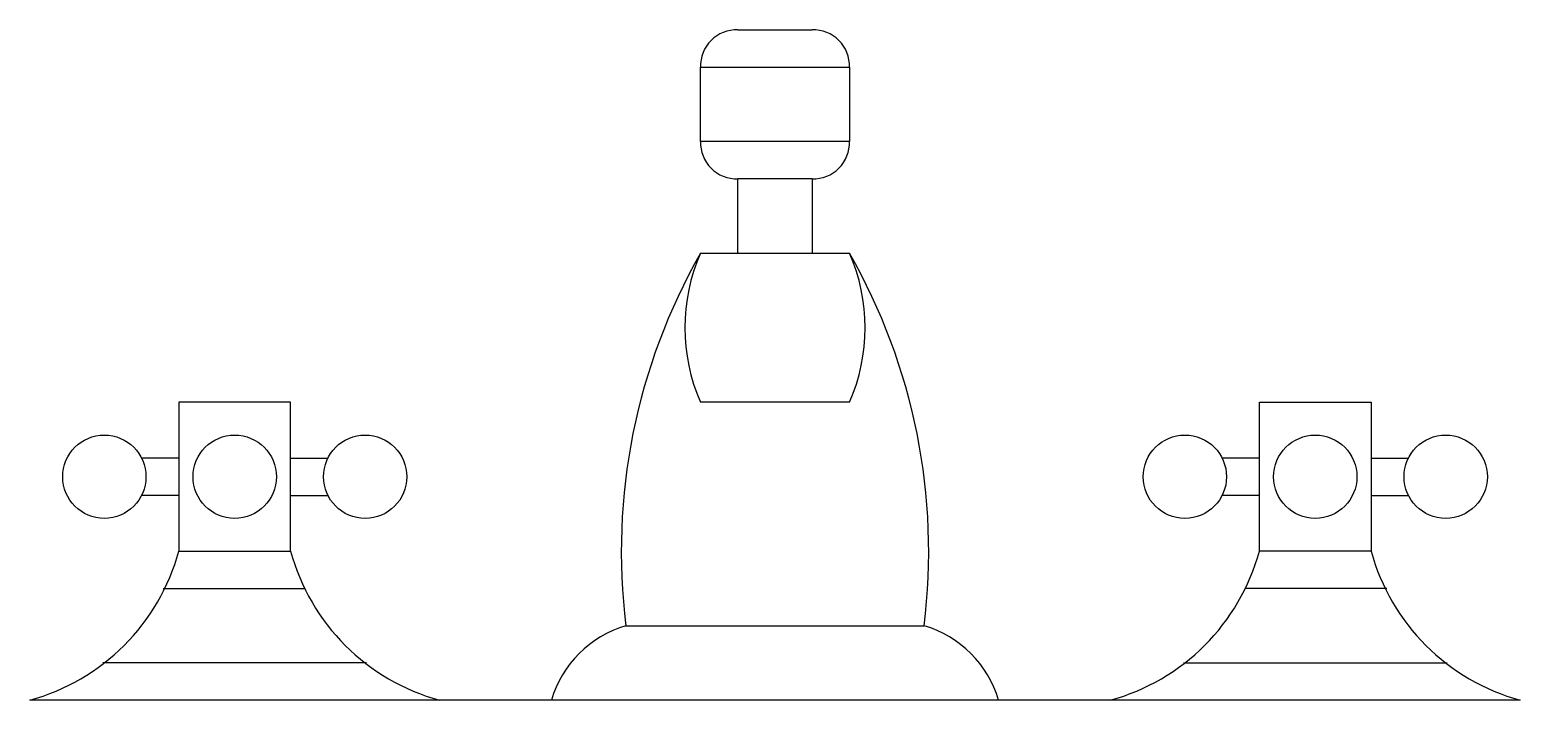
# Model space of a CAD drawing. Extents: x 4 to 258, y 10 to 125.
import ezdxf

# ---------------------------------------------------------------- set-up
doc = ezdxf.new("R2010")
doc.units = 0
doc.layers.add('KADRBM', color=7, linetype='CONTINUOUS')

msp = doc.modelspace()

# ---------------------------------------------------------------- linework, layer by layer
at = {"layer": 'KADRBM'}
for p, q in [((118.76, 118.34), (144.16, 118.34)), ((144.16, 105.64), (118.76, 105.64)), ((125.11, 86.59), (125.11, 99.29)), ((137.81, 99.29), (137.81, 86.59)), ((118.76, 86.59), (144.16, 86.59)), ((118.76, 86.59), (144.16, 86.59)), ((144.16, 61.19), (118.76, 61.19)), ((144.16, 61.19), (118.76, 61.19)), ((29.86, 51.67), (23.51, 51.67)), ((29.86, 51.67), (23.51, 51.67)), ((48.91, 51.67), (55.26, 51.67)), ((48.91, 51.67), (55.26, 51.67)), ((214.01, 51.67), (207.66, 51.67)), ((214.01, 51.67), (207.66, 51.67)), ((233.06, 51.67), (239.41, 51.67)), ((233.06, 51.67), (239.41, 51.67)), ((29.86, 45.32), (23.51, 45.32)), ((29.86, 45.32), (23.51, 45.32)), ((48.91, 45.32), (55.26, 45.32)), ((48.91, 45.32), (55.26, 45.32)), ((214.01, 45.32), (207.66, 45.32)), ((214.01, 45.32), (207.66, 45.32)), ((233.06, 45.32), (239.41, 45.32)), ((233.06, 45.32), (239.41, 45.32)), ((27.17, 29.44), (51.4, 29.44)), ((27.17, 29.44), (51.4, 29.44)), ((235.75, 29.44), (211.52, 29.44)), ((235.75, 29.44), (211.52, 29.44)), ((106.06, 23.09), (156.86, 23.09)), ((61.83, 16.74), (16.93, 16.74)), ((201.09, 16.74), (245.99, 16.74)), ((258.46, 10.39), (4.46, 10.39))]:
    msp.add_line(p, q, dxfattribs=at)
for points in [[(125.11, 124.69), (137.81, 124.69)], [(118.76, 105.64), (118.76, 118.34)], [(144.16, 118.34), (144.16, 105.64)], [(137.81, 99.29), (125.11, 99.29)]]:
    msp.add_lwpolyline(points, dxfattribs=at)
for points in [[(48.91, 35.79), (48.91, 61.19), (29.86, 61.19), (29.86, 35.79)], [(48.91, 35.79), (48.91, 61.19), (29.86, 61.19), (29.86, 35.79)], [(214.01, 35.79), (214.01, 61.19), (233.06, 61.19), (233.06, 35.79)], [(214.01, 35.79), (214.01, 61.19), (233.06, 61.19), (233.06, 35.79)]]:
    msp.add_lwpolyline(points, close=True, dxfattribs=at)
for centre in [(17.16, 48.49), (17.16, 48.49), (39.38, 48.49), (39.38, 48.49), (61.61, 48.49), (61.61, 48.49), (201.31, 48.49), (201.31, 48.49), (223.53, 48.49), (223.53, 48.49), (245.76, 48.49), (245.76, 48.49)]:
    msp.add_circle(centre, 7.1, dxfattribs=at)
for centre, radius, start, end in [((124.92, 118.53), 6.16, 88.2224, 181.7776), ((138, 118.53), 6.16, 358.2224, 91.7776), ((124.92, 105.45), 6.16, 178.2224, 271.7776), ((138, 105.45), 6.16, 268.2224, 1.7776), ((207.66, 35.79), 102.39, 150.2551, 187.125), ((207.66, 35.79), 102.39, 150.2551, 187.125), ((147.75, 73.89), 31.65, 156.3417, 203.6583), ((147.75, 73.89), 31.65, 156.3417, 203.6583), ((55.26, 35.79), 102.39, 352.875, 29.7449), ((115.17, 73.89), 31.65, 336.3417, 23.6583), ((55.26, 35.79), 102.39, 352.875, 29.7449), ((115.17, 73.89), 31.65, 336.3417, 23.6583), ((-5.07, 45.32), 36.2, 285.2551, 344.7449), ((-5.07, 45.32), 36.2, 285.2551, 344.7449), ((83.83, 45.32), 36.2, 195.2551, 254.7449), ((83.83, 45.32), 36.2, 195.2551, 254.7449), ((179.08, 45.32), 36.2, 285.2551, 344.7449), ((179.08, 45.32), 36.2, 285.2551, 344.7449), ((267.98, 45.32), 36.2, 195.2551, 254.7449), ((267.98, 45.32), 36.2, 195.2551, 254.7449), ((111.24, 5.21), 18.61, 106.1502, 163.8498), ((151.68, 5.21), 18.61, 16.1502, 73.8498)]:
    msp.add_arc(centre, radius, start, end, dxfattribs=at)

doc.saveas('drawing.dxf')
